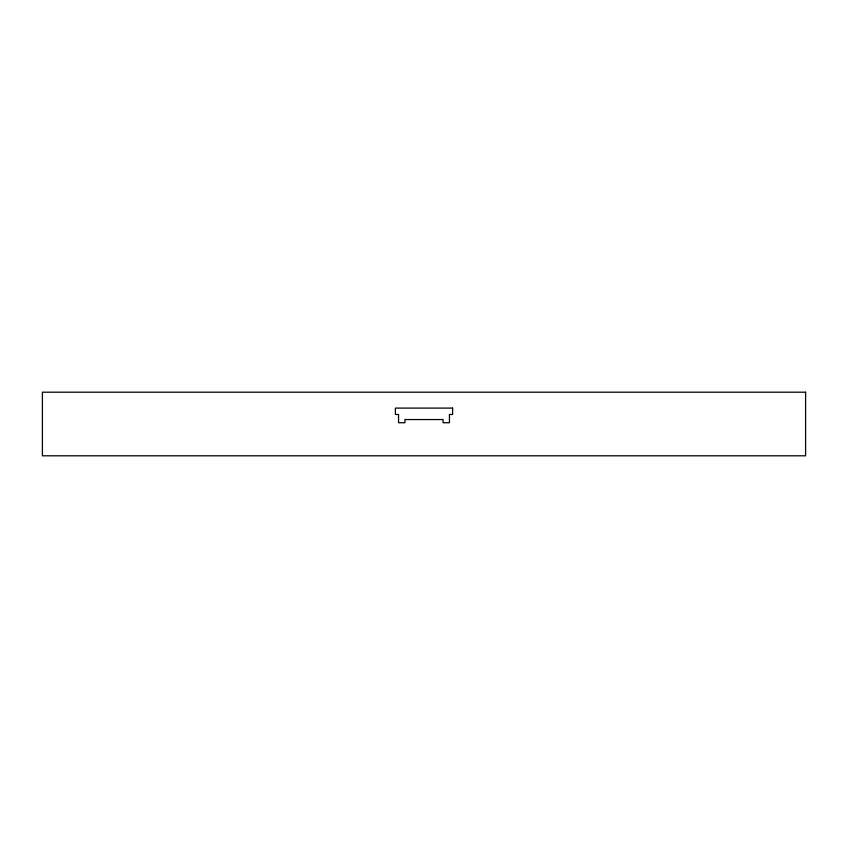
<?xml version="1.0" encoding="UTF-8"?>
<svg xmlns="http://www.w3.org/2000/svg" width="848" height="848" viewBox="0 0 848 848"><rect width="100%" height="100%" fill="white"/><g stroke="black" fill="none" stroke-linecap="round" stroke-linejoin="round"><path stroke-width="1.27" d="M805.6 392.2L42.4 392.2L42.4 455.8L805.6 455.8L805.6 392.2M452.62 408.1L395.38 408.1L395.38 414.46L398.56 414.46L398.56 422.728L404.92 422.728L404.92 419.548L443.08 419.548L443.08 422.728L449.44 422.728L449.44 414.46L452.62 414.46L452.62 408.1"/></g></svg>
